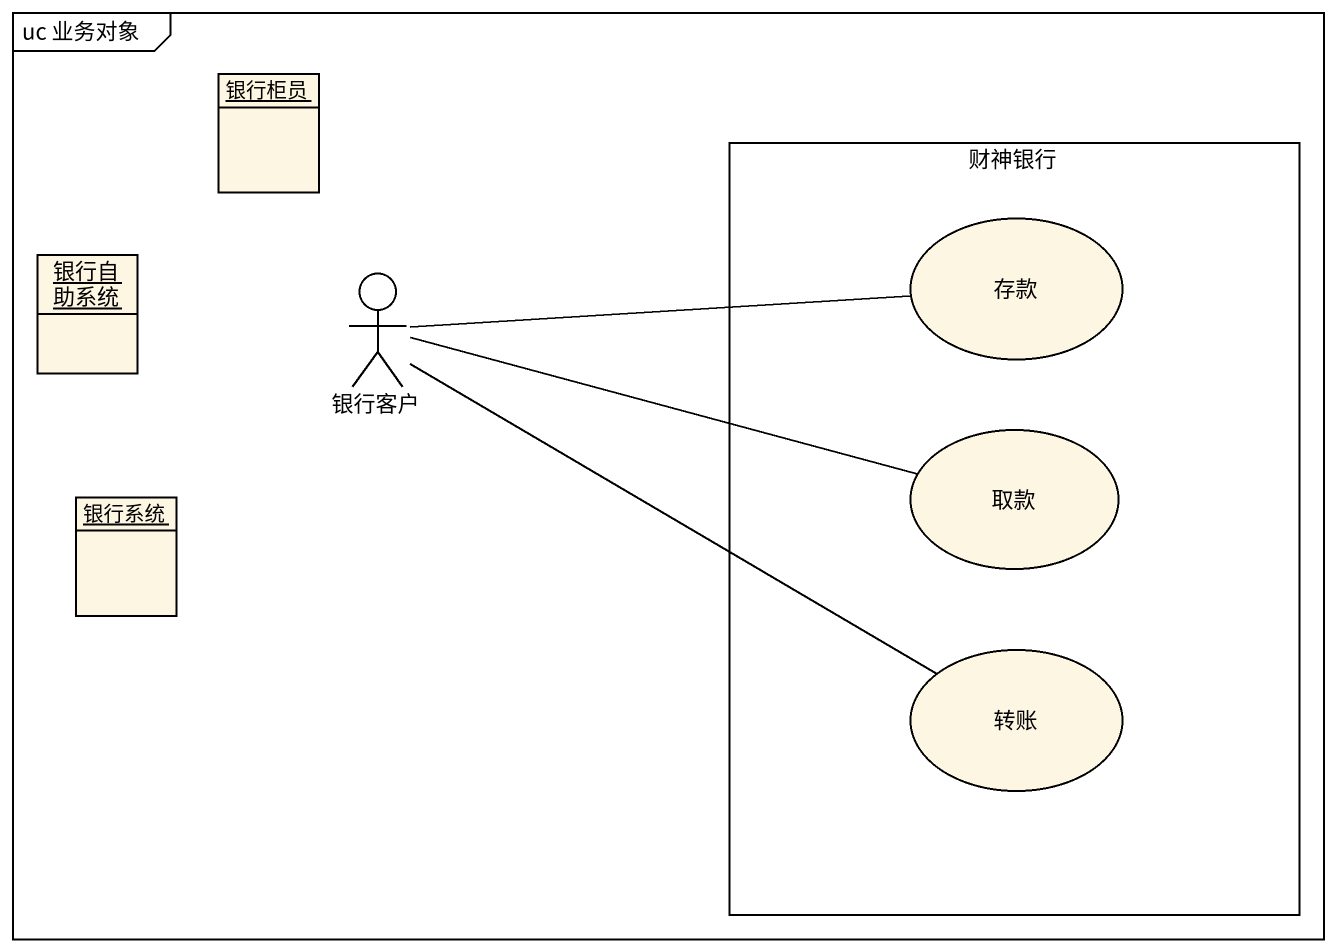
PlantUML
@startuml
mainframe uc 业务对象
allowmixing
hide circle
hide empty members
object 银行柜员
rectangle 财神银行 {
  usecase 存款
  usecase 取款
  usecase 转账
}
object 银行自助系统
actor 银行客户
object 银行系统
银行客户 -right- 存款
银行客户 -right- 取款
银行客户 -right- 转账
@enduml
